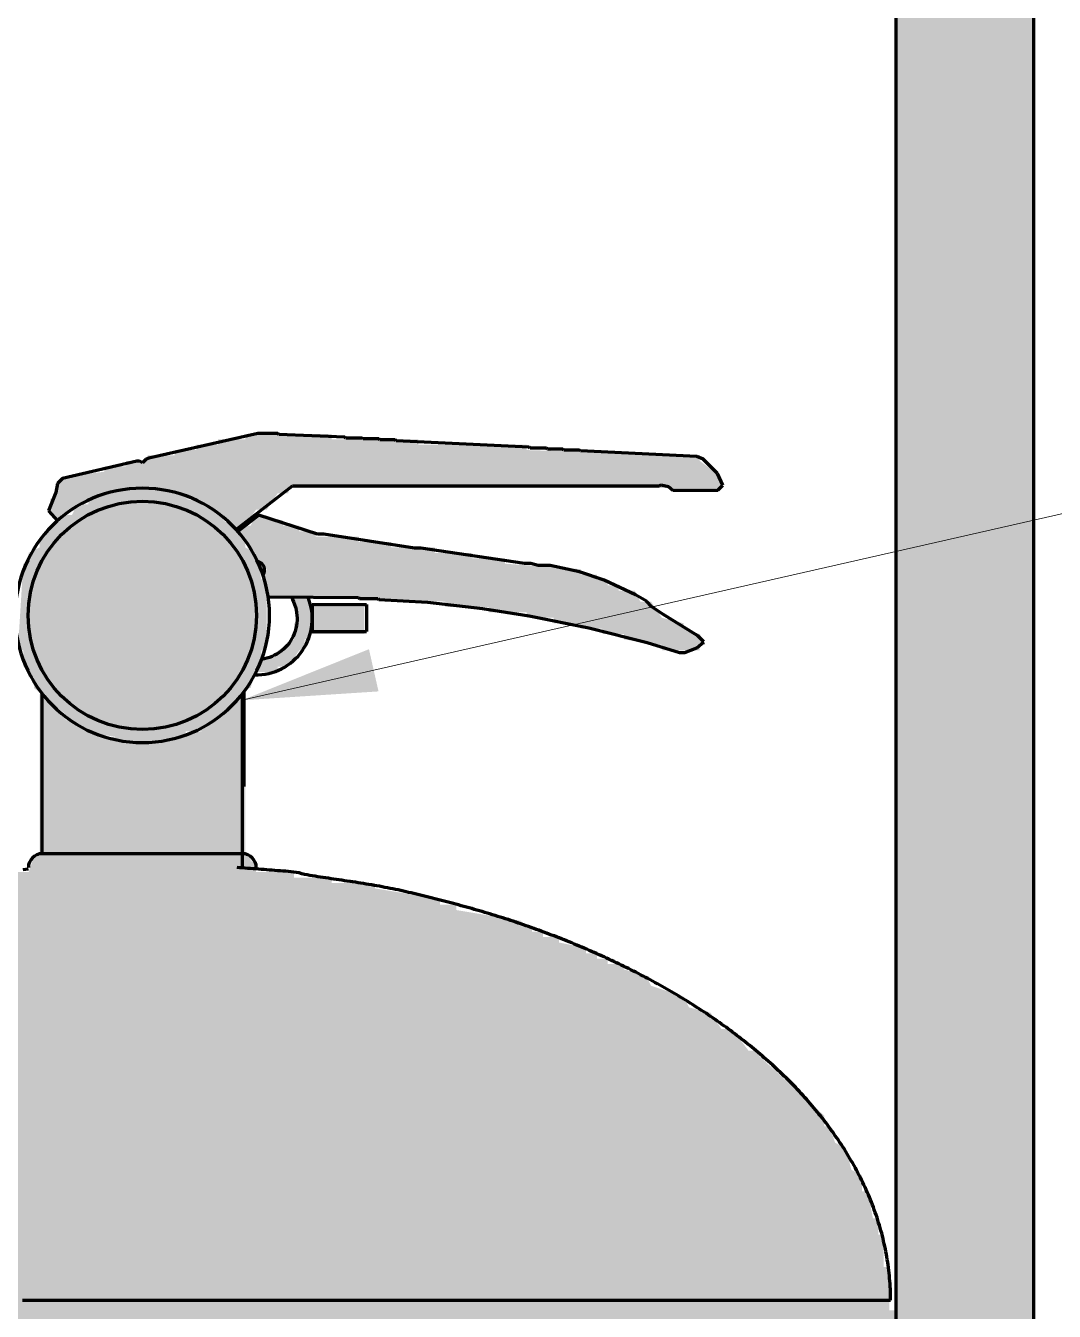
# Model space of a CAD drawing. Header units: millimetres. Extents: x 0 to 2208, y 0 to 420.
# Drawn here: x 2001.85 to 2020.85, y 289.98 to 313.74 of the extents above; entities that cross this region are included whole.
import ezdxf

# ---------------------------------------------------------------- set-up
doc = ezdxf.new("R2010")
doc.units = ezdxf.units.MM
for name, color, linetype, lineweight in [('01-VISIBLE', 7, 'CONTINUOUS', 70), ('08-FINA', 5, 'CONTINUOUS', 18), ('13-GRAFICA', 30, 'CONTINUOUS', 18)]:
    doc.layers.add(name, color=color, linetype=linetype, lineweight=lineweight)

msp = doc.modelspace()

# ---------------------------------------------------------------- hatches: boundary and pattern name
at = {"layer": '08-FINA'}
h = msp.add_hatch(color=7, dxfattribs=at)
h.dxf.hatch_style = 1
h.paths.add_polyline_path([(2005.838, 301.276), (2008.364, 301.44), (2008.187, 302.22)])
at = {"layer": '13-GRAFICA', "true_color": 0xb21820}
h = msp.add_hatch(color=7, dxfattribs=at)
h.dxf.hatch_style = 1
h.paths.add_polyline_path([(1987.5, 277), (1987.5, 327.7), (1987.6, 327.7), (1987.6, 328.5), (1987.7, 328.5), (1987.8, 329.9), (1987.9, 329.9), (1987.9, 330.1), (1988, 330.1), (1988, 330.4), (1988.1, 330.4), (1988.1, 330.6), (1988.2, 330.6), (1988.2, 330.9), (1988.3, 330.9), (1988.3, 331.1), (1988.4, 331.1), (1988.4, 331.4), (1988.5, 331.4), (1988.5, 331.6), (1988.6, 331.6), (1988.6, 331.9), (1988.7, 331.9), (1988.8, 332.2), (1989.1, 332.4), (1989.1, 332.6), (1989.2, 332.6), (1989.3, 332.9), (1989.6, 333.1), (1989.6, 333.3), (1989.9, 333.5), (1989.9, 333.7), (1990, 333.7), (1990.5, 334.3), (1990.7, 334.3), (1991.2, 334.9), (1991.4, 334.9), (1991.8, 335.4), (1992, 335.4), (1992.1, 335.6), (1992.3, 335.6), (1992.3, 335.7), (1992.5, 335.7), (1992.5, 335.8), (1992.7, 335.8), (1992.7, 335.9), (1993.3, 336.1), (1993.4, 336.3), (1993.6, 336.3), (1993.6, 336.4), (1993.8, 336.4), (1993.8, 336.5), (1994, 336.5), (1994, 336.6), (1994.7, 336.7), (1994.7, 336.8), (1995, 336.8), (1995, 336.9), (1995.3, 336.9), (1995.3, 337), (1995.6, 337), (1995.6, 337.1), (1996, 337.1), (1996, 337.2), (1996.3, 337.2), (1996.3, 337.3), (1997.3, 337.3), (1997.3, 337.4), (1998.3, 337.4), (1998.3, 337.5), (2009.7, 337.5), (2009.7, 337.4), (2011.7, 337.3), (2011.7, 337.2), (2012, 337.2), (2012, 337.1), (2012.4, 337.1), (2012.4, 337), (2012.7, 337), (2012.7, 336.9), (2013, 336.9), (2013, 336.8), (2013.3, 336.8), (2013.3, 336.7), (2014, 336.6), (2014, 336.5), (2014.6, 336.3), (2014.7, 336.1), (2014.9, 336.1), (2014.9, 336), (2015.1, 336), (2015.1, 335.9), (2015.3, 335.9), (2015.3, 335.8), (2015.9, 335.6), (2016, 335.4), (2016.2, 335.4), (2016.6, 334.9), (2016.8, 334.9), (2017.3, 334.3), (2017.5, 334.3), (2017.5, 334.2), (2018.1, 333.7), (2018.1, 333.5), (2018.4, 333.3), (2018.4, 333.1), (2018.7, 332.9), (2018.7, 332.7), (2018.9, 332.6), (2018.9, 332.4), (2019, 332.4), (2019, 332.3), (2019.2, 332.2), (2019.2, 332), (2019.4, 331.9), (2019.4, 331.6), (2019.5, 331.6), (2019.5, 331.4), (2019.6, 331.4), (2019.6, 331.1), (2019.7, 331.1), (2019.8, 330.6), (2019.9, 330.6), (2019.9, 330.4), (2020, 330.4), (2020, 330.1), (2020.1, 330.1), (2020.1, 329.9), (2020.2, 329.9), (2020.2, 329.2), (2020.3, 329.2), (2020.3, 328.5), (2020.4, 328.5), (2020.4, 327.7), (2020.5, 327.7), (2020.5, 277), (2020.3, 277), (2020.2, 276.8), (2020, 276.8), (2019.9, 276.6), (2019.7, 276.6), (2019.6, 276.4), (2019.4, 276.4), (2019.3, 276.2), (2019.1, 276.2), (2019, 276), (2018.8, 276), (2018.7, 275.8), (2018.5, 275.8), (2018.4, 275.6), (2018.2, 275.6), (2018.2, 269.5), (2017.8, 269.5), (2017.8, 275.6), (2017.9, 275.6), (2017.9, 328.1), (2017.8, 328.1), (2017.7, 329.3), (2017.6, 329.3), (2017.6, 329.6), (2017.5, 329.6), (2017.5, 329.8), (2017.4, 329.8), (2017.4, 330.1), (2017.3, 330.1), (2017.3, 330.3), (2017.2, 330.3), (2017.1, 330.8), (2016.8, 331), (2016.8, 331.2), (2016.7, 331.2), (2016.6, 331.5), (2016.3, 331.7), (2016.3, 331.9), (2016.2, 331.9), (2015.5, 332.7), (2015.3, 332.7), (2014.8, 333.3), (2014.6, 333.3), (2014.6, 333.4), (2014.2, 333.5), (2014.1, 333.7), (2013.9, 333.7), (2013.9, 333.8), (2013.7, 333.8), (2013.7, 333.9), (2013.5, 333.9), (2013.5, 334), (2013.3, 334), (2013.3, 334.1), (2013.1, 334.1), (2013.1, 334.2), (2012.9, 334.2), (2012.9, 334.3), (2012.6, 334.3), (2012.6, 334.4), (2012.2, 334.4), (2012.2, 334.5), (2011.9, 334.5), (2011.9, 334.6), (2011.6, 334.6), (2011.6, 334.7), (2011.2, 334.7), (2011.2, 334.8), (2009.3, 334.9), (2009.3, 335), (1998.7, 335), (1998.7, 334.9), (1996.8, 334.8), (1996.8, 334.7), (1996.4, 334.7), (1996.4, 334.6), (1996.1, 334.6), (1996.1, 334.5), (1995.8, 334.5), (1995.8, 334.4), (1995.1, 334.3), (1995.1, 334.2), (1994.9, 334.2), (1994.9, 334.1), (1994.7, 334.1), (1994.7, 334), (1994.5, 334), (1994.5, 333.9), (1993.9, 333.7), (1993.8, 333.5), (1993.2, 333.3), (1992.7, 332.7), (1992.5, 332.7), (1992.5, 332.6), (1991.7, 331.9), (1991.7, 331.7), (1991.4, 331.5), (1991.4, 331.3), (1991.2, 331.2), (1991.2, 331), (1990.9, 330.8), (1990.8, 330.3), (1990.7, 330.3), (1990.7, 330.1), (1990.6, 330.1), (1990.6, 329.8), (1990.5, 329.8), (1990.5, 329.6), (1990.4, 329.6), (1990.3, 328.9), (1990.2, 328.9), (1990.2, 328.1), (1990.1, 328.1), (1990.1, 275.6), (1990.2, 275.6), (1990.2, 269.5), (1989.8, 269.5), (1989.8, 275.6), (1989.6, 275.6), (1989.5, 275.8), (1989.3, 275.8), (1989.2, 276), (1989, 276), (1988.9, 276.2), (1988.7, 276.2), (1988.6, 276.4), (1988.4, 276.4), (1988.3, 276.6), (1988.1, 276.6), (1988, 276.8), (1987.8, 276.8), (1987.7, 277)])
h = msp.add_hatch(color=7, dxfattribs=at)
h.dxf.hatch_style = 1
h.paths.add_polyline_path([(2005.9, 304.5), (2005.7, 304.4), (2005.7, 304.5), (2005.6, 304.5), (2005.5, 304.7), (2005.3, 304.7), (2005.2, 304.9), (2005, 304.9), (2005, 305), (2004.8, 305), (2004.8, 305.1), (2004.4, 305.1), (2004.4, 305.2), (2003.2, 305.1), (2003.2, 305), (2002.8, 304.9), (2002.8, 304.8), (2002.5, 304.7), (2002.5, 304.6), (2002.3, 304.7), (2002.3, 305), (2002.4, 305), (2002.4, 305.3), (2002.5, 305.3), (2002.5, 305.4), (2003.3, 305.5), (2003.3, 305.6), (2003.7, 305.6), (2003.7, 305.7), (2004.1, 305.7), (2004.1, 305.8), (2004.6, 305.8), (2004.6, 305.9), (2005, 305.9), (2005, 306), (2005.4, 306), (2005.4, 306.1), (2005.9, 306.1), (2005.9, 306.2), (2007.5, 306.2), (2007.5, 306.1), (2009.1, 306.1), (2009.1, 306), (2011.1, 306), (2011.1, 305.9), (2014.3, 305.8), (2014.3, 305.7), (2014.7, 305.4), (2014.7, 305.2), (2006.7, 305.2), (2006.7, 305.1), (2006.5, 305.1), (2006.3, 304.8), (2006.1, 304.8)])
at = {"layer": '13-GRAFICA', "true_color": 0xffffff}
h = msp.add_hatch(color=7, dxfattribs=at)
h.dxf.hatch_style = 1
h.paths.add_polyline_path([(2001.7, 302.2), (2001.8, 303.8), (2001.9, 303.8), (2001.9, 304), (2002.1, 304.1), (2002.1, 304.3), (2002.2, 304.3), (2002.5, 304.7), (2002.7, 304.7), (2002.8, 304.9), (2003, 304.9), (2003, 305), (2003.2, 305), (2003.2, 305.1), (2004.4, 305.2), (2004.4, 305.1), (2004.8, 305.1), (2004.8, 305), (2005.2, 304.9), (2005.3, 304.7), (2005.5, 304.7), (2005.5, 304.6), (2005.9, 304.3), (2005.9, 304.1), (2006.1, 304), (2006.2, 303.5), (2006.3, 303.5), (2006.3, 302.2), (2006.2, 302.2), (2006.2, 301.9), (2006.1, 301.9), (2006, 301.5), (2005.9, 301.5), (2005.4, 300.9), (2005.2, 300.9), (2005.1, 300.7), (2004.8, 300.7), (2004.8, 300.6), (2004.5, 300.6), (2004.5, 300.5), (2003.5, 300.5), (2003.5, 300.6), (2002.9, 300.7), (2002.8, 300.9), (2002.6, 300.9), (2002.6, 301), (2002, 301.5), (2002, 301.7), (2001.9, 301.7), (2001.9, 301.9), (2001.8, 301.9), (2001.8, 302.2)])
at = {"layer": '13-GRAFICA', "true_color": 0x009146}
h = msp.add_hatch(color=7, dxfattribs=at)
h.dxf.hatch_style = 1
h.paths.add_polyline_path([(2003.335, 304.639), (2003.359, 304.648), (2003.494, 304.69), (2003.518, 304.697), (2003.656, 304.727), (2003.681, 304.732), (2003.821, 304.75), (2003.846, 304.752), (2003.987, 304.758), (2004.013, 304.758), (2004.154, 304.752), (2004.179, 304.75), (2004.319, 304.732), (2004.344, 304.727), (2004.482, 304.697), (2004.506, 304.69), (2004.641, 304.648), (2004.665, 304.639), (2004.795, 304.585), (2004.573, 304.048), (2004.454, 304.097), (2004.344, 304.132), (2004.231, 304.157), (2004.116, 304.172), (2004, 304.177), (2003.884, 304.172), (2003.769, 304.157), (2003.656, 304.132), (2003.546, 304.097), (2003.427, 304.048), (2003.205, 304.585)])
at = {"layer": '13-GRAFICA', "true_color": 0xb21820}
h = msp.add_hatch(color=7, dxfattribs=at)
h.dxf.hatch_style = 1
h.paths.add_polyline_path([(2006.3, 303.5), (2006.2, 303.5), (2006.3, 303.7), (2006.1, 303.8), (2006.1, 304), (2006, 304), (2005.9, 304.3), (2005.8, 304.3), (2005.8, 304.5), (2006, 304.5), (2006.1, 304.7), (2006.6, 304.6), (2006.6, 304.5), (2006.9, 304.5), (2006.9, 304.4), (2007.2, 304.4), (2007.2, 304.3), (2008, 304.3), (2008, 304.2), (2008.6, 304.2), (2008.6, 304.1), (2009.4, 304.1), (2009.4, 304), (2010.1, 304), (2010.1, 303.9), (2010.7, 303.9), (2010.7, 303.8), (2012.1, 303.7), (2012.1, 303.6), (2012.4, 303.6), (2012.4, 303.5), (2012.6, 303.5), (2012.6, 303.4), (2012.8, 303.4), (2012.8, 303.3), (2013.1, 303.3), (2013.2, 303.1), (2013.4, 303.1), (2013.6, 302.8), (2014, 302.7), (2014, 302.6), (2014.3, 302.5), (2014.4, 302.3), (2014.3, 302.3), (2014.3, 302.2), (2013.6, 302.2), (2013.6, 302.3), (2012.9, 302.4), (2012.9, 302.5), (2012.5, 302.5), (2012.5, 302.6), (2012.1, 302.6), (2012.1, 302.7), (2011.6, 302.7), (2011.6, 302.8), (2011.1, 302.8), (2011.1, 302.9), (2010.4, 302.9), (2010.4, 303), (2009.6, 303), (2009.6, 303.1), (2006.3, 303.2)])
at = {"layer": '13-GRAFICA', "true_color": 0xc81e2d}
h = msp.add_hatch(color=7, dxfattribs=at)
h.dxf.hatch_style = 1
h.paths.add_polyline_path([(2002.546, 301.614), (2002.53, 301.633), (2002.444, 301.745), (2002.43, 301.766), (2002.354, 301.885), (2002.341, 301.907), (2002.276, 302.032), (2002.265, 302.055), (2002.211, 302.185), (2002.202, 302.209), (2002.16, 302.344), (2002.153, 302.368), (2002.123, 302.506), (2002.118, 302.531), (2002.1, 302.671), (2002.098, 302.696), (2002.092, 302.837), (2002.092, 302.863), (2002.098, 303.004), (2002.1, 303.029), (2002.118, 303.169), (2002.123, 303.194), (2002.153, 303.332), (2002.16, 303.356), (2002.202, 303.491), (2002.211, 303.515), (2002.265, 303.645), (2002.276, 303.668), (2002.341, 303.793), (2002.354, 303.815), (2002.43, 303.934), (2002.444, 303.955), (2002.53, 304.067), (2002.546, 304.086), (2002.642, 304.19), (2002.66, 304.208), (2002.764, 304.304), (2002.783, 304.32), (2002.895, 304.406), (2002.916, 304.42), (2003.035, 304.496), (2003.057, 304.509), (2003.182, 304.574), (2003.45, 304.059), (2003.336, 304), (2003.239, 303.937), (2003.147, 303.867), (2003.061, 303.789), (2002.983, 303.703), (2002.913, 303.611), (2002.85, 303.514), (2002.797, 303.411), (2002.753, 303.304), (2002.718, 303.194), (2002.693, 303.081), (2002.678, 302.966), (2002.673, 302.85), (2002.678, 302.734), (2002.693, 302.619), (2002.718, 302.506), (2002.753, 302.396), (2002.797, 302.289), (2002.85, 302.186), (2002.913, 302.089), (2002.983, 301.997), (2003.07, 301.902), (2002.642, 301.51)])
h = msp.add_hatch(color=7, dxfattribs=at)
h.dxf.hatch_style = 1
h.paths.add_polyline_path([(2004.943, 304.509), (2004.965, 304.496), (2005.084, 304.42), (2005.105, 304.406), (2005.217, 304.32), (2005.236, 304.304), (2005.34, 304.208), (2005.358, 304.19), (2005.454, 304.086), (2005.47, 304.067), (2005.556, 303.955), (2005.57, 303.934), (2005.646, 303.815), (2005.659, 303.793), (2005.724, 303.668), (2005.735, 303.645), (2005.789, 303.515), (2005.798, 303.491), (2005.84, 303.356), (2005.847, 303.332), (2005.877, 303.194), (2005.882, 303.169), (2005.9, 303.029), (2005.902, 303.004), (2005.908, 302.863), (2005.908, 302.837), (2005.902, 302.696), (2005.9, 302.671), (2005.882, 302.531), (2005.877, 302.506), (2005.847, 302.368), (2005.84, 302.344), (2005.798, 302.209), (2005.789, 302.185), (2005.735, 302.055), (2005.724, 302.032), (2005.659, 301.907), (2005.646, 301.885), (2005.57, 301.766), (2005.556, 301.745), (2005.47, 301.633), (2005.454, 301.614), (2005.358, 301.51), (2004.93, 301.902), (2005.017, 301.997), (2005.087, 302.089), (2005.15, 302.186), (2005.203, 302.289), (2005.247, 302.396), (2005.282, 302.506), (2005.307, 302.619), (2005.322, 302.734), (2005.327, 302.85), (2005.322, 302.966), (2005.307, 303.081), (2005.282, 303.194), (2005.247, 303.304), (2005.203, 303.411), (2005.15, 303.514), (2005.087, 303.611), (2005.017, 303.703), (2004.939, 303.789), (2004.853, 303.867), (2004.761, 303.937), (2004.664, 304), (2004.55, 304.059), (2004.818, 304.574)])
at = {"layer": '13-GRAFICA', "true_color": 0x191919}
h = msp.add_hatch(color=7, dxfattribs=at)
h.dxf.hatch_style = 1
h.paths.add_polyline_path([(2004.104, 304.093), (2004.106, 304.101), (2004.108, 304.109), (2004.111, 304.116), (2004.115, 304.124), (2004.119, 304.13), (2004.125, 304.137), (2004.13, 304.142), (2004.137, 304.148), (2004.144, 304.152), (2004.151, 304.156), (2004.158, 304.159), (2004.166, 304.161), (2004.174, 304.163), (2004.182, 304.164), (2004.19, 304.164), (2004.198, 304.163), (2004.206, 304.161), (2004.214, 304.159), (2004.222, 304.156), (2004.229, 304.152), (2004.236, 304.147), (2004.242, 304.142), (2004.248, 304.136), (2004.253, 304.13), (2004.257, 304.123), (2004.261, 304.116), (2004.264, 304.109), (2004.267, 304.101), (2004.268, 304.093), (2004.269, 304.085), (2004.269, 304.076), (2004.268, 304.068), (2004.082, 302.838), (2004.08, 302.83), (2004.078, 302.822), (2004.075, 302.814), (2004.071, 302.807), (2004.067, 302.8), (2004.061, 302.794), (2004.056, 302.788), (2004.049, 302.783), (2004.042, 302.779), (2004.035, 302.775), (2004.028, 302.772), (2004.02, 302.769), (2004.012, 302.768), (2004.004, 302.767), (2003.996, 302.767), (2003.988, 302.768), (2003.98, 302.77), (2003.972, 302.772), (2003.964, 302.775), (2003.957, 302.779), (2003.95, 302.783), (2003.944, 302.789), (2003.938, 302.794), (2003.933, 302.801), (2003.929, 302.808), (2003.925, 302.815), (2003.922, 302.822), (2003.919, 302.83), (2003.918, 302.838), (2003.917, 302.846), (2003.917, 302.854), (2003.918, 302.862)])
at = {"layer": '13-GRAFICA', "true_color": 0xd6d9de}
h = msp.add_hatch(color=7, dxfattribs=at)
h.dxf.hatch_style = 1
h.paths.add_polyline_path([(2006.1, 301.9), (2006.8, 302.4), (2006.8, 302.7), (2006.9, 302.7), (2006.8, 303.2), (2007.1, 303.2), (2007.1, 302.4), (2007, 302.4), (2007, 302.2), (2006.9, 302.2), (2006.7, 301.9), (2006.5, 301.9), (2006.5, 301.8), (2006.1, 301.8)])
at = {"layer": '13-GRAFICA', "true_color": 0xffd200}
h = msp.add_hatch(color=7, dxfattribs=at)
h.dxf.hatch_style = 1
h.paths.add_polyline_path([(2007.1, 302.5), (2007.1, 303), (2008.1, 303), (2008.1, 302.5)])
at = {"layer": '13-GRAFICA', "true_color": 0xb21820}
h = msp.add_hatch(color=7, dxfattribs=at)
h.dxf.hatch_style = 1
h.paths.add_polyline_path([(2002.1, 298.4), (2002.1, 301.4), (2002.2, 301.4), (2002.6, 300.9), (2002.8, 300.9), (2002.9, 300.7), (2003.2, 300.7), (2003.2, 300.6), (2003.5, 300.6), (2003.5, 300.5), (2004.5, 300.5), (2004.5, 300.6), (2005.1, 300.7), (2005.2, 300.9), (2005.4, 300.9), (2005.4, 301), (2005.9, 301.4), (2005.9, 298.4)])
h = msp.add_hatch(color=7, dxfattribs=at)
h.dxf.hatch_style = 1
h.paths.add_polyline_path([(2002, 298.4), (2006, 298.4), (2006, 298.3), (2006.1, 298.3), (2006.1, 298.1), (2001.9, 298.1)])
h = msp.add_hatch(color=7, dxfattribs=at)
h.dxf.hatch_style = 1
h.paths.add_polyline_path([(1990.3, 290.4), (1990.4, 290.9), (1990.5, 290.9), (1990.5, 291.1), (1990.6, 291.1), (1990.6, 291.3), (1990.7, 291.3), (1990.7, 291.6), (1990.8, 291.6), (1990.8, 291.8), (1990.9, 291.8), (1990.9, 292.1), (1991, 292.1), (1991.1, 292.5), (1991.2, 292.5), (1991.3, 292.8), (1991.6, 293), (1991.6, 293.2), (1991.7, 293.2), (1991.8, 293.5), (1992.1, 293.7), (1992.1, 293.9), (1992.4, 294.1), (1992.4, 294.3), (1992.5, 294.3), (1992.6, 294.5), (1992.8, 294.5), (1992.9, 294.7), (1993.1, 294.7), (1993.1, 294.8), (1993.2, 294.8), (1993.3, 295), (1993.5, 295), (1993.6, 295.2), (1993.8, 295.2), (1994, 295.5), (1994.2, 295.5), (1994.3, 295.7), (1994.5, 295.7), (1994.7, 296), (1994.9, 296), (1995, 296.2), (1995.2, 296.2), (1995.2, 296.3), (1995.4, 296.3), (1995.4, 296.4), (1995.7, 296.4), (1995.7, 296.5), (1996, 296.5), (1996, 296.6), (1996.3, 296.6), (1996.3, 296.7), (1996.6, 296.7), (1996.6, 296.8), (1996.9, 296.8), (1996.9, 296.9), (1997.8, 297.1), (1997.8, 297.2), (1998, 297.2), (1998, 297.3), (1998.3, 297.3), (1998.3, 297.4), (1998.6, 297.4), (1998.6, 297.5), (1998.9, 297.5), (1998.9, 297.6), (1999.2, 297.6), (1999.2, 297.7), (1999.5, 297.7), (1999.5, 297.8), (1999.8, 297.8), (1999.8, 297.9), (2000.6, 297.9), (2000.6, 298), (2001.3, 298), (2001.3, 298.1), (2006.8, 298.1), (2006.8, 298), (2007.5, 298), (2007.5, 297.9), (2008.3, 297.9), (2008.3, 297.8), (2009.5, 297.6), (2009.5, 297.5), (2009.8, 297.5), (2009.8, 297.4), (2011, 297.2), (2011, 297.1), (2011.2, 297.1), (2011.2, 297), (2011.4, 297), (2011.4, 296.9), (2011.7, 296.9), (2011.7, 296.8), (2012.2, 296.7), (2012.2, 296.6), (2012.4, 296.6), (2012.4, 296.5), (2012.6, 296.5), (2012.6, 296.4), (2012.9, 296.4), (2012.9, 296.3), (2013.3, 296.2), (2013.4, 296), (2014, 295.8), (2014.1, 295.6), (2014.5, 295.5), (2014.7, 295.2), (2014.9, 295.2), (2015.2, 294.8), (2015.4, 294.8), (2015.4, 294.7), (2016.6, 293.6), (2016.6, 293.4), (2016.7, 293.4), (2016.8, 293.1), (2017, 293), (2017.1, 292.6), (2017.3, 292.5), (2017.3, 292.2), (2017.4, 292.2), (2017.5, 291.7), (2017.6, 291.7), (2017.6, 291.4), (2017.7, 291.4), (2017.7, 290.8), (2017.8, 290.8), (2017.8, 290.1), (1990.2, 290.1), (1990.2, 290.4)])
h = msp.add_hatch(color=7, dxfattribs=at)
h.dxf.hatch_style = 1
h.paths.add_polyline_path([(2017.8, 290), (2017.9, 290), (2017.9, 289.7), (2017.8, 289.7), (2017.8, 289.6), (1990.2, 289.6), (1990.1, 289.8), (1990.2, 290.1), (2017.8, 290.1)])

# ---------------------------------------------------------------- linework, layer by layer
at = {"layer": '01-VISIBLE'}
for p, q in [((2017.925, 317.962), (2017.925, 277.05)), ((2020.465, 317.962), (2020.465, 277.05)), ((2006.134, 306.206), (2004.119, 305.749)), ((2006.506, 306.206), (2006.134, 306.206)), ((2006.523, 306.189), (2006.506, 306.206)), ((2007.742, 306.138), (2006.523, 306.189)), ((2007.759, 306.122), (2007.742, 306.138)), ((2008.064, 306.122), (2007.759, 306.122)), ((2008.081, 306.105), (2008.064, 306.122)), ((2008.369, 306.105), (2008.081, 306.105)), ((2008.386, 306.088), (2008.369, 306.105)), ((2008.674, 306.088), (2008.386, 306.088)), ((2008.691, 306.071), (2008.674, 306.088)), ((2011.146, 305.952), (2008.691, 306.071)), ((2011.163, 305.935), (2011.146, 305.952)), ((2011.468, 305.935), (2011.163, 305.935)), ((2011.485, 305.918), (2011.468, 305.935)), ((2011.772, 305.918), (2011.485, 305.918)), ((2011.789, 305.901), (2011.772, 305.918)), ((2012.077, 305.901), (2011.789, 305.901)), ((2012.094, 305.884), (2012.077, 305.901)), ((2014.245, 305.783), (2012.094, 305.884)), ((2014.363, 305.732), (2014.245, 305.783)), ((2003.898, 305.698), (2002.527, 305.376)), ((2003.949, 305.698), (2003.898, 305.698)), ((2004, 305.664), (2003.949, 305.698)), ((2004.068, 305.732), (2004, 305.664)), ((2004.119, 305.749), (2004.068, 305.732)), ((2014.626, 305.47), (2014.363, 305.732)), ((2002.527, 305.376), (2002.434, 305.283)), ((2014.727, 305.249), (2014.626, 305.47)), ((2002.4, 305.114), (2002.264, 304.775)), ((2002.434, 305.283), (2002.4, 305.114)), ((2005.733, 304.433), (2006.777, 305.241)), ((2006.777, 305.241), (2013.55, 305.241)), ((2013.55, 305.241), (2013.584, 305.258)), ((2013.584, 305.258), (2013.72, 305.224)), ((2013.72, 305.224), (2013.804, 305.156)), ((2013.804, 305.156), (2014.634, 305.156)), ((2014.634, 305.156), (2014.727, 305.249)), ((2002.264, 304.775), (2002.43, 304.594)), ((2006.151, 304.699), (2005.767, 304.394)), ((2007.234, 304.344), (2006.151, 304.699)), ((2007.353, 304.344), (2007.234, 304.344)), ((2009.029, 304.09), (2007.353, 304.344)), ((2009.148, 304.09), (2009.029, 304.09)), ((2011.061, 303.802), (2009.148, 304.09)), ((2011.18, 303.802), (2011.061, 303.802)), ((2011.315, 303.768), (2011.18, 303.802)), ((2011.535, 303.768), (2011.315, 303.768)), ((2012.077, 303.649), (2011.535, 303.768)), ((2012.534, 303.497), (2012.077, 303.649)), ((2013.11, 303.226), (2012.534, 303.497)), ((2006.325, 303.185), (2007.996, 303.175)), ((2007.996, 303.175), (2008.013, 303.158)), ((2008.013, 303.158), (2008.352, 303.158)), ((2008.352, 303.158), (2008.369, 303.141)), ((2013.313, 303.107), (2013.11, 303.226)), ((2007.14, 303.045), (2008.14, 303.045)), ((2008.369, 303.141), (2009.266, 303.09)), ((2009.266, 303.09), (2010.282, 302.972)), ((2010.282, 302.972), (2011.146, 302.836)), ((2013.415, 303.006), (2013.313, 303.107)), ((2013.618, 302.87), (2013.415, 303.006)), ((2011.146, 302.836), (2012.247, 302.616)), ((2014.262, 302.464), (2013.618, 302.87)), ((2007.14, 302.545), (2008.14, 302.545)), ((2012.247, 302.616), (2013.33, 302.345)), ((2014.372, 302.354), (2014.262, 302.464)), ((2013.33, 302.345), (2013.923, 302.159)), ((2014.025, 302.159), (2014.245, 302.244)), ((2014.245, 302.244), (2014.372, 302.354)), ((2013.923, 302.159), (2014.025, 302.159)), ((2002.15, 298.441), (2002.15, 301.396)), ((2005.85, 298.185), (2005.85, 301.396)), ((2005.853, 299.685), (2005.853, 301.4)), ((2005.873, 301.426), (2005.873, 299.685)), ((2005.873, 299.685), (2005.853, 299.685))]:
    msp.add_line(p, q, dxfattribs=at)
for points in [[(2006.748, 303.182), (2006.773, 303.139), (2006.795, 303.093), (2006.814, 303.047), (2006.829, 302.999), (2006.842, 302.951), (2006.851, 302.901), (2006.857, 302.851), (2006.86, 302.801), (2006.859, 302.751), (2006.855, 302.701), (2006.848, 302.651), (2006.838, 302.602), (2006.824, 302.554), (2006.807, 302.507), (2006.787, 302.461), (2006.764, 302.416), (2006.738, 302.373), (2006.71, 302.332), (2006.679, 302.292), (2006.645, 302.255), (2006.609, 302.22), (2006.57, 302.188), (2006.53, 302.158), (2006.487, 302.131), (2006.443, 302.107), (2006.398, 302.086), (2006.351, 302.068), (2006.303, 302.053), (2006.254, 302.041), (2006.205, 302.032)], [(2007.14, 303.045), (2007.14, 302.995), (2007.14, 302.945), (2007.14, 302.895), (2007.14, 302.845), (2007.14, 302.795), (2007.14, 302.745), (2007.14, 302.695), (2007.14, 302.645), (2007.14, 302.595), (2007.14, 302.545)], [(2008.14, 303.045), (2008.14, 302.995), (2008.14, 302.945), (2008.14, 302.895), (2008.14, 302.845), (2008.14, 302.795), (2008.14, 302.745), (2008.14, 302.695), (2008.14, 302.645), (2008.14, 302.595), (2008.14, 302.545)], [(2002.15, 298.441), (2002.1, 298.436), (2002.052, 298.422), (2002.008, 298.398), (2001.969, 298.366), (2001.937, 298.327), (2001.913, 298.283), (2001.899, 298.235), (2001.894, 298.185)], [(2002.15, 298.441), (2002.15, 298.441), (2002.15, 298.441), (2002.15, 298.441), (2002.15, 298.441), (2002.15, 298.441), (2002.15, 298.441)], [(2005.85, 298.441), (2005.8, 298.441), (2005.75, 298.441), (2005.7, 298.441), (2005.65, 298.441), (2005.6, 298.441), (2005.55, 298.441), (2005.5, 298.441), (2005.45, 298.441), (2005.4, 298.441), (2005.35, 298.441), (2005.3, 298.441), (2005.25, 298.441), (2005.2, 298.441), (2005.15, 298.441), (2005.1, 298.441), (2005.05, 298.441), (2005, 298.441), (2004.95, 298.441), (2004.9, 298.441), (2004.85, 298.441), (2004.8, 298.441), (2004.75, 298.441), (2004.7, 298.441), (2004.65, 298.441), (2004.6, 298.441), (2004.55, 298.441), (2004.5, 298.441), (2004.45, 298.441), (2004.4, 298.441), (2004.35, 298.441), (2004.3, 298.441), (2004.25, 298.441), (2004.2, 298.441), (2004.15, 298.441), (2004.1, 298.441), (2004.05, 298.441), (2004, 298.441), (2003.95, 298.441), (2003.9, 298.441), (2003.85, 298.441), (2003.8, 298.441), (2003.75, 298.441), (2003.7, 298.441), (2003.65, 298.441), (2003.6, 298.441), (2003.55, 298.441), (2003.5, 298.441), (2003.45, 298.441), (2003.4, 298.441), (2003.35, 298.441), (2003.3, 298.441), (2003.25, 298.441), (2003.2, 298.441), (2003.15, 298.441), (2003.1, 298.441), (2003.05, 298.441), (2003, 298.441), (2002.95, 298.441), (2002.9, 298.441), (2002.85, 298.441), (2002.8, 298.441), (2002.75, 298.441), (2002.7, 298.441), (2002.65, 298.441), (2002.6, 298.441), (2002.55, 298.441), (2002.5, 298.441), (2002.45, 298.441), (2002.4, 298.441), (2002.35, 298.441), (2002.3, 298.441), (2002.25, 298.441), (2002.2, 298.441), (2002.15, 298.441)], [(2017.825, 290.19), (2017.825, 290.24), (2017.824, 290.29), (2017.823, 290.34), (2017.821, 290.39), (2017.818, 290.44), (2017.815, 290.491), (2017.812, 290.541), (2017.808, 290.59), (2017.803, 290.64), (2017.798, 290.69), (2017.793, 290.74), (2017.787, 290.79), (2017.78, 290.84), (2017.773, 290.889), (2017.765, 290.939), (2017.757, 290.988), (2017.748, 291.037), (2017.739, 291.087), (2017.729, 291.136), (2017.719, 291.185), (2017.708, 291.234), (2017.697, 291.283), (2017.686, 291.332), (2017.673, 291.38), (2017.661, 291.429), (2017.648, 291.477), (2017.634, 291.525), (2017.62, 291.573), (2017.605, 291.621), (2017.59, 291.669), (2017.575, 291.717), (2017.559, 291.764), (2017.542, 291.812), (2017.525, 291.859), (2017.508, 291.906), (2017.49, 291.953), (2017.472, 291.999), (2017.454, 292.046), (2017.434, 292.092), (2017.415, 292.138), (2017.395, 292.184), (2017.375, 292.23), (2017.354, 292.276), (2017.333, 292.321), (2017.311, 292.367), (2017.289, 292.412), (2017.267, 292.457), (2017.244, 292.501), (2017.221, 292.546), (2017.198, 292.59), (2017.174, 292.634), (2017.15, 292.678), (2017.125, 292.722), (2017.1, 292.765), (2017.075, 292.808), (2017.049, 292.852), (2017.024, 292.894), (2016.997, 292.937), (2016.971, 292.98), (2016.944, 293.022), (2016.916, 293.064), (2016.889, 293.106), (2016.861, 293.147), (2016.833, 293.189), (2016.804, 293.23), (2016.775, 293.271), (2016.746, 293.312), (2016.717, 293.352), (2016.687, 293.393), (2016.657, 293.433), (2016.626, 293.473), (2016.596, 293.512), (2016.565, 293.552), (2016.534, 293.591), (2016.502, 293.63), (2016.471, 293.669), (2016.439, 293.708), (2016.407, 293.746), (2016.374, 293.784), (2016.342, 293.822), (2016.309, 293.86), (2016.275, 293.898), (2016.242, 293.935), (2016.208, 293.972), (2016.175, 294.009), (2016.14, 294.046), (2016.106, 294.082), (2016.072, 294.119), (2016.037, 294.155), (2016.002, 294.191), (2015.967, 294.226), (2015.931, 294.262), (2015.896, 294.297), (2015.86, 294.332), (2015.824, 294.367), (2015.787, 294.402), (2015.751, 294.436), (2015.714, 294.47), (2015.678, 294.504), (2015.641, 294.538), (2015.604, 294.572), (2015.566, 294.605), (2015.529, 294.638), (2015.491, 294.671), (2015.453, 294.704), (2015.415, 294.737), (2015.377, 294.769), (2015.338, 294.802), (2015.3, 294.834), (2015.261, 294.866), (2015.222, 294.897), (2015.183, 294.929), (2015.144, 294.96), (2015.105, 294.991), (2015.065, 295.022), (2015.026, 295.053), (2014.986, 295.083), (2014.946, 295.113), (2014.906, 295.143), (2014.866, 295.173), (2014.825, 295.203), (2014.785, 295.233), (2014.744, 295.262), (2014.704, 295.291), (2014.663, 295.32), (2014.622, 295.349), (2014.581, 295.378), (2014.539, 295.406), (2014.498, 295.435), (2014.456, 295.463), (2014.415, 295.491), (2014.373, 295.518), (2014.331, 295.546), (2014.289, 295.573), (2014.247, 295.6), (2014.205, 295.628), (2014.163, 295.654), (2014.12, 295.681), (2014.078, 295.708), (2014.035, 295.734), (2013.992, 295.76), (2013.95, 295.786), (2013.907, 295.812), (2013.864, 295.838), (2013.82, 295.863), (2013.777, 295.888), (2013.734, 295.914), (2013.69, 295.939), (2013.647, 295.963), (2013.603, 295.988), (2013.559, 296.013), (2013.516, 296.037), (2013.472, 296.061), (2013.428, 296.085), (2013.384, 296.109), (2013.34, 296.133), (2013.295, 296.156), (2013.251, 296.18), (2013.207, 296.203), (2013.162, 296.226), (2013.117, 296.249), (2013.073, 296.272), (2013.028, 296.294), (2012.983, 296.317), (2012.938, 296.339), (2012.893, 296.361), (2012.848, 296.383), (2012.803, 296.405), (2012.758, 296.427), (2012.713, 296.448), (2012.667, 296.469), (2012.622, 296.491), (2012.576, 296.512), (2012.531, 296.533), (2012.485, 296.553), (2012.44, 296.574), (2012.394, 296.594), (2012.348, 296.615), (2012.302, 296.635), (2012.256, 296.655), (2012.21, 296.675), (2012.164, 296.694), (2012.118, 296.714), (2012.072, 296.733), (2012.025, 296.753), (2011.979, 296.772), (2011.933, 296.791), (2011.886, 296.81), (2011.84, 296.829), (2011.793, 296.847), (2011.747, 296.866), (2011.7, 296.884), (2011.653, 296.902), (2011.607, 296.92), (2011.56, 296.938), (2011.513, 296.956), (2011.466, 296.974), (2011.419, 296.991), (2011.372, 297.009), (2011.325, 297.026), (2011.278, 297.043), (2011.231, 297.06), (2011.184, 297.077), (2011.136, 297.094), (2011.089, 297.11), (2011.042, 297.127), (2010.994, 297.143), (2010.947, 297.159), (2010.899, 297.175), (2010.852, 297.191), (2010.804, 297.207), (2010.757, 297.222), (2010.709, 297.238), (2010.661, 297.253), (2010.613, 297.268), (2010.566, 297.283), (2010.518, 297.298), (2010.47, 297.313), (2010.422, 297.327), (2010.374, 297.342), (2010.326, 297.356), (2010.278, 297.37), (2010.23, 297.384), (2010.182, 297.398), (2010.133, 297.412), (2010.085, 297.426), (2010.037, 297.439), (2009.989, 297.453), (2009.94, 297.466), (2009.892, 297.48), (2009.844, 297.493), (2009.795, 297.506), (2009.747, 297.519), (2009.698, 297.532), (2009.65, 297.545), (2009.601, 297.557), (2009.553, 297.57), (2009.504, 297.583), (2009.456, 297.595), (2009.407, 297.607), (2009.359, 297.62), (2009.31, 297.632), (2009.262, 297.644), (2009.213, 297.656), (2009.164, 297.668), (2009.116, 297.68), (2009.067, 297.692), (2009.018, 297.704), (2008.969, 297.715), (2008.92, 297.726), (2008.872, 297.737), (2008.823, 297.748), (2008.774, 297.759), (2008.725, 297.77), (2008.676, 297.78), (2008.627, 297.79), (2008.577, 297.8), (2008.528, 297.81), (2008.479, 297.819), (2008.43, 297.828), (2008.381, 297.838), (2008.331, 297.846), (2008.282, 297.855), (2008.232, 297.864), (2008.183, 297.872), (2008.134, 297.88), (2008.084, 297.889), (2008.035, 297.896), (2007.985, 297.904), (2007.936, 297.912), (2007.886, 297.92), (2007.837, 297.927), (2007.787, 297.935), (2007.737, 297.942), (2007.688, 297.95), (2007.638, 297.957), (2007.589, 297.964), (2007.539, 297.972), (2007.49, 297.979), (2007.44, 297.986), (2007.39, 297.994), (2007.341, 298.001), (2007.291, 298.008), (2007.242, 298.016), (2007.192, 298.024), (2007.143, 298.031), (2007.093, 298.039), (2007.044, 298.048), (2006.995, 298.057), (2006.946, 298.071), (2006.9, 298.088), (2006.85, 298.095), (2006.8, 298.101), (2006.75, 298.106), (2006.7, 298.11), (2006.65, 298.115), (2006.601, 298.119), (2006.551, 298.123), (2006.501, 298.127), (2006.451, 298.132), (2006.401, 298.136), (2006.351, 298.139), (2006.301, 298.143), (2006.251, 298.147), (2006.201, 298.151), (2006.151, 298.155), (2006.101, 298.159), (2006.051, 298.163), (2006.001, 298.166), (2005.951, 298.17), (2005.901, 298.174), (2005.851, 298.178), (2005.801, 298.181), (2005.751, 298.185)], [(2001.795, 298.151), (2001.845, 298.155), (2001.895, 298.159)], [(2001.788, 290.19), (2001.857, 290.19), (2001.926, 290.19), (2001.995, 290.19), (2002.064, 290.19), (2002.134, 290.19), (2002.203, 290.19), (2002.272, 290.19), (2002.341, 290.19), (2002.41, 290.19), (2002.479, 290.19), (2002.548, 290.19), (2002.618, 290.19), (2002.687, 290.19), (2002.756, 290.19), (2002.825, 290.19), (2002.894, 290.19), (2002.963, 290.19), (2003.032, 290.19), (2003.101, 290.19), (2003.17, 290.19), (2003.24, 290.19), (2003.309, 290.19), (2003.378, 290.19), (2003.447, 290.19), (2003.516, 290.19), (2003.585, 290.19), (2003.654, 290.19), (2003.724, 290.19), (2003.793, 290.19), (2003.862, 290.19), (2003.931, 290.19), (2004, 290.19), (2004.069, 290.19), (2004.138, 290.19), (2004.207, 290.19), (2004.276, 290.19), (2004.346, 290.19), (2004.415, 290.19), (2004.484, 290.19), (2004.553, 290.19), (2004.622, 290.19), (2004.691, 290.19), (2004.76, 290.19), (2004.83, 290.19), (2004.899, 290.19), (2004.968, 290.19), (2005.037, 290.19), (2005.106, 290.19), (2005.175, 290.19), (2005.244, 290.19), (2005.313, 290.19), (2005.382, 290.19), (2005.452, 290.19), (2005.521, 290.19), (2005.59, 290.19), (2005.659, 290.19), (2005.728, 290.19), (2005.797, 290.19), (2005.866, 290.19), (2005.936, 290.19), (2006.005, 290.19), (2006.074, 290.19), (2006.143, 290.19), (2006.212, 290.19), (2006.281, 290.19), (2006.35, 290.19), (2006.419, 290.19), (2006.488, 290.19), (2006.558, 290.19), (2006.627, 290.19), (2006.696, 290.19), (2006.765, 290.19), (2006.834, 290.19), (2006.903, 290.19), (2006.972, 290.19), (2007.042, 290.19), (2007.111, 290.19), (2007.18, 290.19), (2007.249, 290.19), (2007.318, 290.19), (2007.387, 290.19), (2007.456, 290.19), (2007.525, 290.19), (2007.594, 290.19), (2007.664, 290.19), (2007.733, 290.19), (2007.802, 290.19), (2007.871, 290.19), (2007.94, 290.19), (2008.009, 290.19), (2008.078, 290.19), (2008.148, 290.19), (2008.217, 290.19), (2008.286, 290.19), (2008.355, 290.19), (2008.424, 290.19), (2008.493, 290.19), (2008.562, 290.19), (2008.631, 290.19), (2008.7, 290.19), (2008.77, 290.19), (2008.839, 290.19), (2008.908, 290.19), (2008.977, 290.19), (2009.046, 290.19), (2009.115, 290.19), (2009.184, 290.19), (2009.254, 290.19), (2009.323, 290.19), (2009.392, 290.19), (2009.461, 290.19), (2009.53, 290.19), (2009.599, 290.19), (2009.668, 290.19), (2009.737, 290.19), (2009.806, 290.19), (2009.876, 290.19), (2009.945, 290.19), (2010.014, 290.19), (2010.083, 290.19), (2010.152, 290.19), (2010.221, 290.19), (2010.29, 290.19), (2010.36, 290.19), (2010.429, 290.19), (2010.498, 290.19), (2010.567, 290.19), (2010.636, 290.19), (2010.705, 290.19), (2010.774, 290.19), (2010.843, 290.19), (2010.912, 290.19), (2010.982, 290.19), (2011.051, 290.19), (2011.12, 290.19), (2011.189, 290.19), (2011.258, 290.19), (2011.327, 290.19), (2011.396, 290.19), (2011.466, 290.19), (2011.535, 290.19), (2011.604, 290.19), (2011.673, 290.19), (2011.742, 290.19), (2011.811, 290.19), (2011.88, 290.19), (2011.949, 290.19), (2012.018, 290.19), (2012.088, 290.19), (2012.157, 290.19), (2012.226, 290.19), (2012.295, 290.19), (2012.364, 290.19), (2012.433, 290.19), (2012.502, 290.19), (2012.572, 290.19), (2012.641, 290.19), (2012.71, 290.19), (2012.779, 290.19), (2012.848, 290.19), (2012.917, 290.19), (2012.986, 290.19), (2013.055, 290.19), (2013.124, 290.19), (2013.194, 290.19), (2013.263, 290.19), (2013.332, 290.19), (2013.401, 290.19), (2013.47, 290.19), (2013.539, 290.19), (2013.608, 290.19), (2013.678, 290.19), (2013.747, 290.19), (2013.816, 290.19), (2013.885, 290.19), (2013.954, 290.19), (2014.023, 290.19), (2014.092, 290.19), (2014.161, 290.19), (2014.23, 290.19), (2014.3, 290.19), (2014.369, 290.19), (2014.438, 290.19), (2014.507, 290.19), (2014.576, 290.19), (2014.645, 290.19), (2014.714, 290.19), (2014.784, 290.19), (2014.853, 290.19), (2014.922, 290.19), (2014.991, 290.19), (2015.06, 290.19), (2015.129, 290.19), (2015.198, 290.19), (2015.267, 290.19), (2015.336, 290.19), (2015.406, 290.19), (2015.475, 290.19), (2015.544, 290.19), (2015.613, 290.19), (2015.682, 290.19), (2015.751, 290.19), (2015.82, 290.19), (2015.889, 290.19), (2015.959, 290.19), (2016.028, 290.19), (2016.097, 290.19), (2016.166, 290.19), (2016.235, 290.19), (2016.304, 290.19), (2016.373, 290.19), (2016.442, 290.19), (2016.512, 290.19), (2016.581, 290.19), (2016.65, 290.19), (2016.719, 290.19), (2016.788, 290.19), (2016.857, 290.19), (2016.926, 290.19), (2016.995, 290.19), (2017.065, 290.19), (2017.134, 290.19), (2017.203, 290.19), (2017.272, 290.19), (2017.341, 290.19), (2017.41, 290.19), (2017.479, 290.19), (2017.549, 290.19), (2017.618, 290.19), (2017.687, 290.19), (2017.756, 290.19), (2017.825, 290.19)]]:
    msp.add_lwpolyline(points, dxfattribs=at)
msp.add_circle((2004, 302.845), 2.11, dxfattribs=at)
for centre, radius, start, end in [((2004, 302.845), 2.35, 90, -90), ((2004, 302.845), 2.35, -90, 90), ((2006.1, 303.685), 0.16, -36.4072, 80.01), ((2006.1, 302.785), 1.04, -91.2786, 22.3378), ((2005.85, 298.185), 0.256, 0, 90), ((2005.85, 298.185), 0.256, -5.9786, 0)]:
    msp.add_arc(centre, radius, start, end, dxfattribs=at)
at = {"layer": '08-FINA'}
msp.add_line((2005.838, 301.276), (2023.825, 305.366), dxfattribs=at)

doc.saveas('drawing.dxf')
